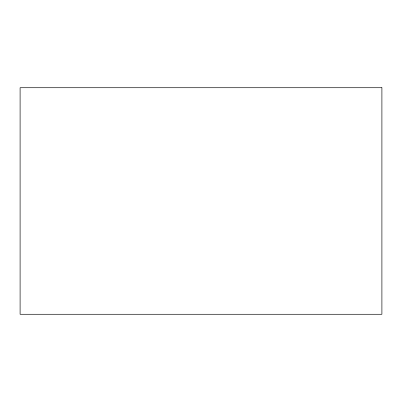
<?xml version="1.0" encoding="UTF-8"?>
<svg xmlns="http://www.w3.org/2000/svg" width="402" height="402" viewBox="0 0 402 402"><rect width="100%" height="100%" fill="white"/><g stroke="black" fill="none" stroke-linecap="round" stroke-linejoin="round"><path stroke-width="0.6" d="M381.9 87.721L20.1 87.721L20.1 314.279L381.9 314.279L381.9 87.721"/></g></svg>
